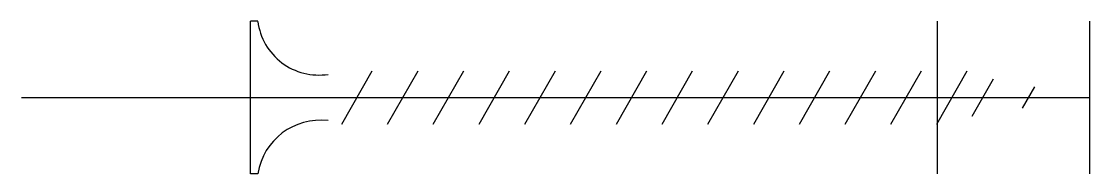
# Model space of a CAD drawing. Extents: x -15 to 55, y -5 to 5.
import ezdxf

# ---------------------------------------------------------------- set-up
doc = ezdxf.new("R2010")
doc.units = 0
doc.layers.get('0').update_dxf_attribs({"linetype": 'CONTINUOUS'})

msp = doc.modelspace()

# ---------------------------------------------------------------- linework, layer by layer
at = {"linetype": 'CONTINUOUS'}
for p, q in [((0, -5), (0, 5)), ((0, -5), (0, 5)), ((0.48, 5), (0, 5)), ((45, 5), (45, -5)), ((55, 5), (55, -5)), ((5.98, -1.75), (7.98, 1.75)), ((8.98, -1.75), (10.98, 1.75)), ((8.98, -1.75), (10.98, 1.75)), ((11.98, -1.75), (13.98, 1.75)), ((14.98, -1.75), (16.98, 1.75)), ((17.98, -1.75), (19.98, 1.75)), ((20.98, -1.75), (22.98, 1.75)), ((23.98, -1.75), (25.98, 1.75)), ((26.98, -1.75), (28.98, 1.75)), ((29.98, -1.75), (31.98, 1.75)), ((32.98, -1.75), (34.98, 1.75)), ((35.98, -1.75), (37.98, 1.75)), ((38.98, -1.75), (40.98, 1.75)), ((41.98, -1.75), (43.98, 1.75)), ((44.98, -1.75), (46.98, 1.75)), ((47.3, -1.22), (48.7, 1.22)), ((-15.02, 0), (55, 0)), ((-15.02, 0), (55, 0)), ((50.6, -0.7), (51.4, 0.7)), ((0.48, -5), (0, -5))]:
    msp.add_line(p, q, dxfattribs=at)
for centre, radius, start, end in [((4.478, 5.503), 4.03, 187.17471, 278.72839), ((4.589, -5.65), 4.16, 83.08223, 171.01467)]:
    msp.add_arc(centre, radius, start, end, dxfattribs=at)

doc.saveas('drawing.dxf')
